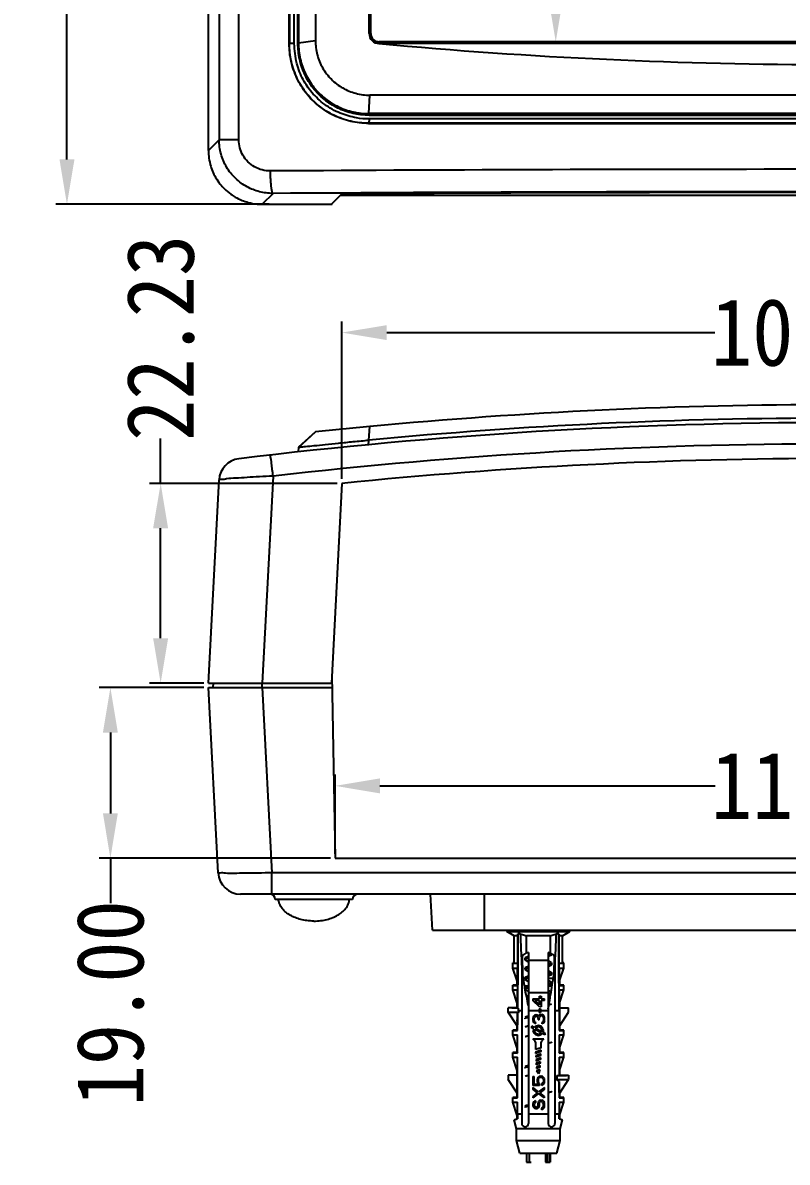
# Model space of a CAD drawing. Header units: inches. Extents: x 1964 to 3446, y -1690 to -1141.
# Drawn here: x 2443.7 to 2528.9, y -1503.9 to -1377.1 of the extents above; entities that cross this region are included whole.
import ezdxf

# ---------------------------------------------------------------- set-up
doc = ezdxf.new("R2010")
doc.units = ezdxf.units.IN
doc.header["$MEASUREMENT"] = 0
doc.layers.get('0').update_dxf_attribs({"linetype": 'CONTINUOUS'})
doc.layers.get('Defpoints').update_dxf_attribs({"linetype": 'CONTINUOUS'})
doc.styles.add('FFS', font='SIMFANG.TTF', dxfattribs={"width": 0.9})
doc.dimstyles.get("Standard").update_dxf_attribs({"dimtxt": 0.18, "dimasz": 0.18, "dimexe": 0.18, "dimexo": 0.0625, "dimgap": 0.09, "dimtad": 0, "dimzin": 0, "dimdsep": 46, "dimtxsty": 'Standard', "dimcen": 0, "dimadec": 0, "dimazin": 0, "dimtfac": 1, "dimtdec": 4, "dimtofl": 0, "dimtmove": 0, "dimatfit": 3, "dimfxl": 0, "dimtolj": 1, "dimtzin": 0, "dimarcsym": 0})

# ---------------------------------------------------------------- blocks, each defined once
blk = doc.blocks.new('*D2')
at = {"color": 6, "lineweight": -2}
for p, q in [((2499.28, -1263.37), (2504.34, -1263.37)), ((2503.09, -1268.37), (2503.09, -1307.94)), ((2503.09, -1374.19), (2503.09, -1334.62)), ((2497.15, -1379.19), (2504.34, -1379.19))]:
    blk.add_line(p, q, dxfattribs=at)
at = {"color": 6}
for points in [[(2502.25, -1268.37), (2503.92, -1268.37), (2503.09, -1263.37)], [(2502.25, -1374.19), (2503.92, -1374.19), (2503.09, -1379.19)]]:
    blk.add_solid(points, dxfattribs=at)
at = {"layer": 'Defpoints', "color": 0}
for p in [(2498.78, -1263.37), (2496.65, -1379.19), (2503.09, -1379.19)]:
    blk.add_point(p, dxfattribs=at)
at = {"color": 4, "insert": (2503.09, -1321.28), "char_height": 7.5, "attachment_point": 5, "rotation": 90, "style": 'FFS'}
blk.add_mtext('\\A1;115.82', dxfattribs=at)
blk = doc.blocks.new('*D22')
at = {"color": 6, "lineweight": -2}
for p, q in [((2470.37, -1187.28), (2447.39, -1187.28)), ((2448.64, -1192.28), (2448.64, -1278.68)), ((2448.64, -1392.28), (2448.64, -1305.88)), ((2471.15, -1397.28), (2447.39, -1397.28))]:
    blk.add_line(p, q, dxfattribs=at)
at = {"color": 6}
for points in [[(2447.81, -1192.28), (2449.48, -1192.28), (2448.64, -1187.28)], [(2447.81, -1392.28), (2449.48, -1392.28), (2448.64, -1397.28)]]:
    blk.add_solid(points, dxfattribs=at)
at = {"layer": 'Defpoints', "color": 0}
for p in [(2470.87, -1187.28), (2448.64, -1397.28), (2471.65, -1397.28)]:
    blk.add_point(p, dxfattribs=at)
at = {"color": 4, "insert": (2448.64, -1292.28), "char_height": 7.5, "attachment_point": 5, "rotation": 90, "style": 'FFS'}
blk.add_mtext('\\A1;210.00', dxfattribs=at)
blk = doc.blocks.new('*D24')
at = {"color": 6, "lineweight": -2}
for p, q in [((2463.9, -1451.1), (2452.23, -1451.1)), ((2453.48, -1456.1), (2453.48, -1465.1)), ((2478.01, -1470.1), (2452.23, -1470.1)), ((2453.48, -1470.1), (2453.48, -1475.1))]:
    blk.add_line(p, q, dxfattribs=at)
at = {"color": 6}
for points in [[(2452.65, -1456.1), (2454.31, -1456.1), (2453.48, -1451.1)], [(2452.65, -1465.1), (2454.31, -1465.1), (2453.48, -1470.1)]]:
    blk.add_solid(points, dxfattribs=at)
at = {"layer": 'Defpoints', "color": 0}
for p in [(2464.4, -1451.1), (2453.48, -1470.1), (2478.51, -1470.1)]:
    blk.add_point(p, dxfattribs=at)
at = {"color": 4, "insert": (2453.48, -1486.25), "char_height": 7.5, "attachment_point": 5, "rotation": 90, "style": 'FFS'}
blk.add_mtext('\\A1;19.00', dxfattribs=at)
blk = doc.blocks.new('*D25')
at = {"color": 6, "lineweight": -2}
for p, q in [((2459.08, -1428.36), (2459.08, -1423.36)), ((2478.76, -1428.36), (2457.83, -1428.36)), ((2459.08, -1445.6), (2459.08, -1433.36)), ((2463.9, -1450.6), (2457.83, -1450.6))]:
    blk.add_line(p, q, dxfattribs=at)
at = {"color": 6}
for points in [[(2458.24, -1433.36), (2459.91, -1433.36), (2459.08, -1428.36)], [(2458.24, -1445.6), (2459.91, -1445.6), (2459.08, -1450.6)]]:
    blk.add_solid(points, dxfattribs=at)
at = {"layer": 'Defpoints', "color": 0}
for p in [(2459.08, -1428.36), (2479.26, -1428.36), (2464.4, -1450.6)]:
    blk.add_point(p, dxfattribs=at)
at = {"color": 4, "insert": (2459.08, -1412.15), "char_height": 7.5, "attachment_point": 5, "rotation": 90, "style": 'FFS'}
blk.add_mtext('\\A1;22.23', dxfattribs=at)
blk = doc.blocks.new('*D26')
at = {"color": 6, "lineweight": -2}
for p, q in [((2478.51, -1469.6), (2478.51, -1460.79)), ((2589.79, -1469.6), (2589.79, -1460.79)), ((2483.51, -1462.04), (2520.83, -1462.04)), ((2584.79, -1462.04), (2547.47, -1462.04))]:
    blk.add_line(p, q, dxfattribs=at)
at = {"color": 6}
for points in [[(2483.51, -1461.21), (2483.51, -1462.88), (2478.51, -1462.04)], [(2584.79, -1461.21), (2584.79, -1462.88), (2589.79, -1462.04)]]:
    blk.add_solid(points, dxfattribs=at)
at = {"layer": 'Defpoints', "color": 0}
for p in [(2589.79, -1462.04), (2478.51, -1470.1), (2589.79, -1470.1)]:
    blk.add_point(p, dxfattribs=at)
at = {"color": 4, "insert": (2534.15, -1462.04), "char_height": 7.5, "attachment_point": 5, "style": 'FFS'}
blk.add_mtext('\\A1;111.28', dxfattribs=at)
blk = doc.blocks.new('*D27')
at = {"color": 6, "lineweight": -2}
for p, q in [((2479.26, -1427.86), (2479.26, -1410.32)), ((2589.04, -1427.86), (2589.04, -1410.32)), ((2484.26, -1411.57), (2520.81, -1411.57)), ((2584.04, -1411.57), (2547.49, -1411.57))]:
    blk.add_line(p, q, dxfattribs=at)
at = {"color": 6}
for points in [[(2484.26, -1410.74), (2484.26, -1412.4), (2479.26, -1411.57)], [(2584.04, -1410.74), (2584.04, -1412.4), (2589.04, -1411.57)]]:
    blk.add_solid(points, dxfattribs=at)
at = {"layer": 'Defpoints', "color": 0}
for p in [(2589.04, -1411.57), (2479.26, -1428.36), (2589.04, -1428.36)]:
    blk.add_point(p, dxfattribs=at)
at = {"color": 4, "insert": (2534.15, -1411.57), "char_height": 7.5, "attachment_point": 5, "style": 'FFS'}
blk.add_mtext('\\A1;109.77', dxfattribs=at)

msp = doc.modelspace()

# ---------------------------------------------------------------- linework, layer by layer
at = {"color": 7, "linetype": 'Continuous'}
for p, q in [((2464.4, -1391.278), (2464.4, -1193.278)), ((2473.959, -1379.39), (2473.959, -1205.167)), ((2465.586, -1251.278), (2465.586, -1390.101)), ((2467.781, -1390.101), (2467.781, -1251.278)), ((2473.4, -1379.39), (2473.4, -1251.278)), ((2473.425, -1251.178), (2473.425, -1379.39)), ((2474.367, -1379.39), (2474.367, -1251.287)), ((2474.431, -1251.305), (2474.435, -1379.302)), ((2476.322, -1251.305), (2476.326, -1379.036)), ((2482.313, -1378.278), (2482.313, -1264.278)), ((2482.488, -1378.278), (2482.488, -1264.278)), ((2474.435, -1379.302), (2476.326, -1379.036)), ((2482.488, -1378.278), (2482.313, -1378.278)), ((2473.959, -1379.39), (2473.4, -1379.39)), ((2474.4, -1379.39), (2474.367, -1379.39)), ((2474.4, -1379.39), (2474.433, -1379.302)), ((2483.4, -1379.383), (2483.4, -1379.19)), ((2584.9, -1379.19), (2483.4, -1379.19)), ((2584.9, -1379.383), (2483.4, -1379.383)), ((2482.281, -1387.19), (2482.382, -1385.125)), ((2585.914, -1385.126), (2482.386, -1385.126)), ((2482.296, -1387.367), (2482.247, -1387.279)), ((2482.281, -1387.19), (2482.248, -1387.278)), ((2482.248, -1387.279), (2534.149, -1387.278)), ((2534.149, -1387.19), (2482.281, -1387.19)), ((2482.294, -1387.366), (2534.149, -1387.366)), ((2586.004, -1387.771), (2482.295, -1387.771)), ((2482.248, -1388.278), (2482.256, -1388.263)), ((2482.249, -1388.279), (2534.149, -1388.279)), ((2534.149, -1388.263), (2482.256, -1388.263)), ((2464.4, -1391.287), (2465.586, -1390.101)), ((2467.781, -1390.101), (2465.586, -1390.101)), ((2471.6, -1396.071), (2470.392, -1397.278)), ((2479.263, -1396.113), (2478.098, -1397.278)), ((2479.093, -1396.283), (2589.207, -1396.283)), ((2470.392, -1397.278), (2478.176, -1397.278)), ((2478.176, -1397.278), (2478.176, -1397.2)), ((2482.248, -1424.05), (2482.382, -1422.029)), ((2476.323, -1422.633), (2474.433, -1424.345)), ((2476.323, -1422.634), (2474.433, -1424.345)), ((2474.435, -1424.347), (2476.326, -1422.635)), ((2474.433, -1424.345), (2474.4, -1424.851)), ((2474.433, -1424.345), (2474.439, -1424.344)), ((2464.4, -1450.596), (2465.586, -1427.966)), ((2471.6, -1427.55), (2470.392, -1450.596)), ((2479.263, -1428.362), (2478.098, -1450.596)), ((2478.152, -1449.696), (2478.508, -1470.096)), ((2464.4, -1450.596), (2478.167, -1450.596)), ((2464.4, -1451.096), (2478.176, -1451.096)), ((2465.481, -1471.727), (2464.4, -1451.096)), ((2464.925, -1450.596), (2464.899, -1451.096)), ((2464.927, -1450.596), (2464.9, -1451.096)), ((2464.926, -1450.596), (2464.9, -1451.096)), ((2470.39, -1451.096), (2470.39, -1450.596)), ((2470.394, -1451.096), (2471.473, -1471.727)), ((2478.508, -1470.096), (2589.792, -1470.096)), ((2596.827, -1471.727), (2471.473, -1471.727)), ((2471.473, -1474.096), (2471.473, -1471.727)), ((2600.322, -1474.096), (2467.978, -1474.096)), ((2489.36, -1478.096), (2489.15, -1474.096)), ((2495.15, -1478.096), (2495.15, -1474.096)), ((2480.45, -1474.696), (2471.85, -1474.696)), ((2489.36, -1478.096), (2578.94, -1478.096)), ((2497.65, -1478.096), (2497.65, -1478.266)), ((2498.455, -1478.743), (2497.65, -1478.266)), ((2497.65, -1478.266), (2504.65, -1478.266)), ((2498.836, -1478.743), (2498.455, -1478.743)), ((2498.455, -1481.746), (2498.455, -1478.743)), ((2498.836, -1478.743), (2498.836, -1481.782)), ((2499.133, -1478.505), (2498.854, -1478.505)), ((2502.47, -1478.743), (2499.83, -1478.743)), ((2499.83, -1480.629), (2499.83, -1478.743)), ((2502.47, -1478.743), (2502.47, -1480.629)), ((2503.446, -1478.505), (2503.167, -1478.505)), ((2503.845, -1478.743), (2503.464, -1478.743)), ((2503.464, -1481.782), (2503.464, -1478.743)), ((2503.845, -1478.743), (2504.65, -1478.266)), ((2503.845, -1481.746), (2503.845, -1478.743)), ((2504.65, -1478.096), (2504.65, -1478.266)), ((2500.05, -1480.596), (2500.05, -1499.621)), ((2502.25, -1480.596), (2502.25, -1499.621)), ((2498.455, -1481.746), (2498.3, -1481.746)), ((2498.3, -1482.346), (2498.3, -1481.746)), ((2498.836, -1481.782), (2498.844, -1481.79)), ((2498.844, -1481.79), (2498.844, -1482.346)), ((2499.3, -1481.346), (2499.3, -1499.621)), ((2499.418, -1483.096), (2499.393, -1480.984)), ((2499.68, -1481.192), (2499.65, -1481.227)), ((2499.65, -1481.227), (2499.65, -1481.365)), ((2499.68, -1481.4), (2499.984, -1481.58)), ((2499.984, -1481.58), (2500.05, -1481.619)), ((2502.25, -1481.496), (2500.05, -1481.496)), ((2502.319, -1481.564), (2502.25, -1481.523)), ((2502.62, -1481.742), (2502.319, -1481.564)), ((2502.62, -1481.742), (2502.65, -1481.777)), ((2502.65, -1480.815), (2502.65, -1480.713)), ((2502.65, -1481.915), (2502.65, -1481.777)), ((2502.907, -1480.984), (2502.882, -1483.096)), ((2503, -1481.346), (2503, -1499.621)), ((2503.464, -1481.782), (2503.456, -1481.79)), ((2503.456, -1482.346), (2503.456, -1481.79)), ((2504, -1481.746), (2503.845, -1481.746)), ((2504, -1482.346), (2504, -1481.746)), ((2498.8, -1483.746), (2498.3, -1482.346)), ((2498.3, -1482.346), (2498.844, -1482.346)), ((2499.68, -1482.292), (2499.65, -1482.327)), ((2499.65, -1482.327), (2499.65, -1482.465)), ((2499.65, -1482.465), (2499.68, -1482.5)), ((2499.68, -1482.5), (2499.984, -1482.68)), ((2499.984, -1482.68), (2500.05, -1482.719)), ((2502.319, -1482.664), (2502.25, -1482.623)), ((2502.62, -1482.842), (2502.319, -1482.664)), ((2502.65, -1481.915), (2502.62, -1481.95)), ((2502.65, -1483.015), (2502.62, -1483.05)), ((2502.65, -1483.015), (2502.65, -1482.877)), ((2503.456, -1482.346), (2504, -1482.346)), ((2503.5, -1483.746), (2504, -1482.346)), ((2498.8, -1484.246), (2498.3, -1484.246)), ((2498.3, -1484.746), (2498.3, -1484.246)), ((2498.8, -1484.246), (2498.8, -1483.746)), ((2498.8, -1484.246), (2498.844, -1484.29)), ((2498.844, -1484.29), (2498.844, -1484.746)), ((2499.65, -1483.496), (2499.484, -1483.496)), ((2499.616, -1484.296), (2500.011, -1484.296)), ((2499.65, -1483.427), (2499.65, -1483.565)), ((2499.68, -1483.6), (2499.984, -1483.78)), ((2499.984, -1483.78), (2500.05, -1483.819)), ((2502.816, -1483.496), (2502.25, -1483.496)), ((2502.319, -1483.764), (2502.25, -1483.723)), ((2502.62, -1483.942), (2502.319, -1483.764)), ((2502.373, -1484.296), (2502.684, -1484.296)), ((2502.65, -1484.115), (2502.65, -1483.977)), ((2503.456, -1484.29), (2503.5, -1484.246)), ((2503.456, -1484.746), (2503.456, -1484.29)), ((2503.5, -1483.746), (2503.5, -1484.246)), ((2504, -1484.246), (2503.5, -1484.246)), ((2504, -1484.746), (2504, -1484.246)), ((2498.8, -1486.246), (2498.3, -1484.746)), ((2498.3, -1484.746), (2498.844, -1484.746)), ((2499.654, -1484.527), (2499.649, -1484.497)), ((2499.683, -1484.702), (2499.984, -1484.88)), ((2500.05, -1485.373), (2499.818, -1485.511)), ((2499.984, -1484.88), (2500.05, -1484.919)), ((2502.25, -1485.096), (2500.05, -1485.096)), ((2501.297, -1485.472), (2501.463, -1485.472)), ((2501.297, -1485.762), (2501.297, -1485.472)), ((2501.463, -1485.472), (2501.463, -1485.762)), ((2502.319, -1484.864), (2502.25, -1484.823)), ((2502.565, -1485.01), (2502.319, -1484.864)), ((2503.456, -1484.746), (2504, -1484.746)), ((2503.5, -1486.246), (2504, -1484.746)), ((2498.8, -1486.746), (2497.8, -1486.746)), ((2497.8, -1487.246), (2497.8, -1486.746)), ((2498.8, -1486.746), (2498.8, -1486.246)), ((2498.844, -1486.79), (2498.8, -1486.746)), ((2498.948, -1487.096), (2498.929, -1486.793)), ((2499.888, -1485.923), (2500.05, -1486.019)), ((2500.05, -1486.473), (2499.988, -1486.51)), ((2500.55, -1485.762), (2501.297, -1485.762)), ((2500.55, -1485.762), (2500.55, -1485.937)), ((2501.297, -1486.633), (2500.55, -1485.937)), ((2501.297, -1486.43), (2500.771, -1485.937)), ((2501.297, -1485.937), (2500.771, -1485.937)), ((2501.241, -1486.865), (2501.38, -1486.865)), ((2501.241, -1486.865), (2501.241, -1487.271)), ((2501.297, -1486.43), (2501.297, -1485.937)), ((2501.463, -1486.633), (2501.297, -1486.633)), ((2501.38, -1486.865), (2501.38, -1487.271)), ((2501.463, -1485.762), (2501.85, -1485.762)), ((2501.85, -1485.937), (2501.463, -1485.937)), ((2501.463, -1485.937), (2501.463, -1486.633)), ((2501.85, -1485.937), (2501.85, -1485.762)), ((2502.397, -1486.01), (2502.25, -1485.923)), ((2502.25, -1486.869), (2502.308, -1486.535)), ((2502.25, -1486.569), (2502.307, -1486.535)), ((2503.5, -1486.246), (2503.5, -1489.246)), ((2503.5, -1486.746), (2504.5, -1486.746)), ((2504.5, -1487.246), (2504.5, -1486.746)), ((2498.8, -1488.764), (2497.8, -1487.246)), ((2497.8, -1487.246), (2498.948, -1487.246)), ((2498.844, -1487.355), (2498.843, -1487.395)), ((2498.844, -1489.29), (2498.844, -1487.355)), ((2499.3, -1487.096), (2498.948, -1487.096)), ((2498.948, -1487.096), (2498.948, -1487.246)), ((2501.241, -1487.096), (2500.05, -1487.096)), ((2500.578, -1487.794), (2500.55, -1487.997)), ((2500.55, -1487.997), (2500.55, -1488.055)), ((2500.55, -1488.055), (2500.578, -1488.258)), ((2500.633, -1487.678), (2500.578, -1487.794)), ((2500.744, -1487.562), (2500.633, -1487.678)), ((2500.688, -1487.968), (2500.716, -1487.823)), ((2500.688, -1488.084), (2500.688, -1487.968)), ((2500.716, -1488.229), (2500.688, -1488.084)), ((2500.771, -1487.736), (2500.716, -1487.823)), ((2500.854, -1487.533), (2500.744, -1487.562)), ((2500.854, -1487.678), (2500.771, -1487.736)), ((2500.854, -1487.533), (2500.91, -1487.533)), ((2500.91, -1487.678), (2500.854, -1487.678)), ((2501.02, -1487.562), (2500.91, -1487.533)), ((2501.02, -1487.736), (2500.91, -1487.678)), ((2501.103, -1487.62), (2501.02, -1487.562)), ((2501.02, -1487.736), (2501.075, -1487.794)), ((2501.075, -1487.794), (2501.131, -1487.968)), ((2501.186, -1487.736), (2501.103, -1487.62)), ((2501.131, -1487.968), (2501.131, -1488.084)), ((2501.241, -1488.084), (2501.131, -1488.084)), ((2501.241, -1487.591), (2501.186, -1487.736)), ((2501.38, -1487.271), (2501.241, -1487.271)), ((2501.324, -1487.533), (2501.241, -1487.591)), ((2501.241, -1487.968), (2501.269, -1487.794)), ((2501.241, -1488.084), (2501.241, -1487.968)), ((2501.269, -1487.794), (2501.324, -1487.707)), ((2501.435, -1487.504), (2501.324, -1487.533)), ((2501.435, -1487.649), (2501.324, -1487.707)), ((2502.25, -1487.096), (2501.38, -1487.096)), ((2501.435, -1487.504), (2501.546, -1487.504)), ((2501.546, -1487.649), (2501.435, -1487.649)), ((2501.629, -1487.533), (2501.546, -1487.504)), ((2501.601, -1487.678), (2501.546, -1487.649)), ((2501.656, -1487.736), (2501.601, -1487.678)), ((2501.712, -1487.591), (2501.629, -1487.533)), ((2501.656, -1487.736), (2501.684, -1487.794)), ((2501.684, -1487.794), (2501.712, -1487.939)), ((2501.712, -1488.113), (2501.684, -1488.258)), ((2501.767, -1487.678), (2501.712, -1487.591)), ((2501.712, -1487.939), (2501.712, -1488.113)), ((2501.822, -1487.794), (2501.767, -1487.678)), ((2501.85, -1487.91), (2501.822, -1487.794)), ((2501.822, -1488.258), (2501.85, -1488.142)), ((2501.85, -1488.142), (2501.85, -1487.91)), ((2503.456, -1487.096), (2503, -1487.096)), ((2503.456, -1487.096), (2503.456, -1489.29)), ((2503.5, -1488.783), (2504.5, -1487.246)), ((2498.8, -1489.246), (2498.3, -1489.246)), ((2498.3, -1489.746), (2498.3, -1489.246)), ((2498.8, -1489.246), (2498.8, -1488.764)), ((2498.8, -1489.246), (2498.844, -1489.29)), ((2500.436, -1488.814), (2500.364, -1488.945)), ((2500.637, -1489.097), (2500.364, -1488.945)), ((2500.708, -1488.965), (2500.436, -1488.814)), ((2500.637, -1489.097), (2500.571, -1489.296)), ((2500.668, -1489.587), (2500.571, -1489.296)), ((2500.633, -1488.374), (2500.578, -1488.258)), ((2500.744, -1488.49), (2500.633, -1488.374)), ((2500.859, -1488.814), (2500.708, -1488.965)), ((2500.771, -1488.316), (2500.716, -1488.229)), ((2500.771, -1489.171), (2500.729, -1489.296)), ((2500.799, -1489.506), (2500.729, -1489.296)), ((2500.854, -1488.519), (2500.744, -1488.49)), ((2500.854, -1488.374), (2500.771, -1488.316)), ((2501.455, -1489.551), (2500.771, -1489.171)), ((2500.94, -1488.945), (2500.845, -1489.041)), ((2501.529, -1489.421), (2500.845, -1489.041)), ((2500.854, -1488.519), (2500.854, -1488.374)), ((2501.15, -1488.717), (2500.859, -1488.814)), ((2501.15, -1488.875), (2500.94, -1488.945)), ((2501.44, -1488.814), (2501.15, -1488.717)), ((2501.359, -1488.945), (2501.15, -1488.875)), ((2501.501, -1489.087), (2501.359, -1488.945)), ((2501.632, -1489.006), (2501.44, -1488.814)), ((2501.571, -1489.296), (2501.501, -1489.087)), ((2501.571, -1489.296), (2501.529, -1489.421)), ((2501.601, -1488.374), (2501.546, -1488.403)), ((2501.546, -1488.403), (2501.546, -1488.548)), ((2501.629, -1488.519), (2501.546, -1488.548)), ((2501.656, -1488.316), (2501.601, -1488.374)), ((2501.712, -1488.461), (2501.629, -1488.519)), ((2501.729, -1489.296), (2501.632, -1489.006)), ((2501.684, -1488.258), (2501.656, -1488.316)), ((2501.729, -1489.296), (2501.663, -1489.495)), ((2501.767, -1488.374), (2501.712, -1488.461)), ((2501.822, -1488.258), (2501.767, -1488.374)), ((2503.456, -1489.29), (2503.5, -1489.246)), ((2504, -1489.246), (2503.5, -1489.246)), ((2504, -1489.746), (2504, -1489.246)), ((2498.8, -1491.246), (2498.3, -1489.746)), ((2498.3, -1489.746), (2498.844, -1489.746)), ((2498.844, -1491.79), (2498.844, -1489.746)), ((2500.55, -1490.196), (2501.75, -1490.196)), ((2500.859, -1489.778), (2500.668, -1489.587)), ((2500.94, -1489.647), (2500.799, -1489.506)), ((2500.85, -1490.596), (2500.85, -1491.414)), ((2501.15, -1489.875), (2500.859, -1489.778)), ((2501.15, -1489.717), (2500.94, -1489.647)), ((2501.359, -1489.647), (2501.15, -1489.717)), ((2501.44, -1489.778), (2501.15, -1489.875)), ((2501.455, -1489.551), (2501.359, -1489.647)), ((2501.592, -1489.627), (2501.44, -1489.778)), ((2501.45, -1491.196), (2501.45, -1490.596)), ((2501.864, -1489.778), (2501.592, -1489.627)), ((2501.936, -1489.647), (2501.663, -1489.495)), ((2501.936, -1489.647), (2501.864, -1489.778)), ((2503.456, -1489.746), (2504, -1489.746)), ((2503.456, -1489.746), (2503.456, -1491.79)), ((2503.5, -1491.246), (2504, -1489.746)), ((2498.8, -1491.746), (2498.3, -1491.746)), ((2498.3, -1492.246), (2498.3, -1491.746)), ((2498.8, -1491.746), (2498.8, -1491.246)), ((2498.8, -1491.746), (2498.844, -1491.79)), ((2501.45, -1491.196), (2500.85, -1491.414)), ((2501.45, -1491.462), (2500.85, -1491.68)), ((2501.45, -1491.622), (2500.85, -1491.84)), ((2500.85, -1491.68), (2500.85, -1491.84)), ((2501.43, -1491.895), (2500.87, -1492.099)), ((2501.43, -1492.055), (2501.43, -1491.895)), ((2501.45, -1491.622), (2501.45, -1491.462)), ((2503.456, -1491.79), (2503.5, -1491.746)), ((2503.5, -1491.246), (2503.5, -1491.746)), ((2504, -1491.746), (2503.5, -1491.746)), ((2504, -1492.246), (2504, -1491.746)), ((2498.8, -1493.746), (2498.3, -1492.246)), ((2498.3, -1492.246), (2498.844, -1492.246)), ((2498.844, -1496.79), (2498.844, -1492.246)), ((2501.43, -1492.055), (2500.87, -1492.258)), ((2500.87, -1492.099), (2500.87, -1492.258)), ((2501.41, -1492.328), (2500.89, -1492.517)), ((2501.41, -1492.488), (2500.89, -1492.677)), ((2500.89, -1492.517), (2500.89, -1492.677)), ((2501.39, -1492.761), (2500.91, -1492.936)), ((2501.39, -1492.921), (2500.91, -1493.095)), ((2500.91, -1492.936), (2500.91, -1493.095)), ((2501.37, -1493.194), (2500.93, -1493.354)), ((2501.37, -1493.354), (2501.37, -1493.194)), ((2501.39, -1492.921), (2501.39, -1492.761)), ((2501.41, -1492.488), (2501.41, -1492.328)), ((2503.456, -1492.246), (2504, -1492.246)), ((2503.456, -1492.246), (2503.456, -1494.29)), ((2503.5, -1493.746), (2504, -1492.246)), ((2498.8, -1494.246), (2497.8, -1494.246)), ((2497.8, -1494.246), (2497.8, -1494.746)), ((2498.8, -1496.746), (2498.8, -1493.746)), ((2500.55, -1494.41), (2500.688, -1494.41)), ((2500.55, -1494.41), (2500.55, -1495.397)), ((2500.688, -1495.252), (2500.688, -1494.41)), ((2501.37, -1493.354), (2500.93, -1493.514)), ((2500.93, -1493.354), (2500.93, -1493.514)), ((2501.316, -1493.639), (2500.961, -1493.768)), ((2501.15, -1494.096), (2500.961, -1493.768)), ((2501.131, -1494.498), (2501.048, -1494.643)), ((2501.241, -1494.41), (2501.131, -1494.498)), ((2501.316, -1493.639), (2501.15, -1494.096)), ((2501.38, -1494.352), (2501.241, -1494.41)), ((2501.324, -1494.527), (2501.241, -1494.585)), ((2501.407, -1494.498), (2501.324, -1494.527)), ((2501.38, -1494.352), (2501.49, -1494.352)), ((2501.463, -1494.498), (2501.407, -1494.498)), ((2501.546, -1494.527), (2501.463, -1494.498)), ((2501.629, -1494.41), (2501.49, -1494.352)), ((2501.629, -1494.585), (2501.546, -1494.527)), ((2501.739, -1494.498), (2501.629, -1494.41)), ((2501.822, -1494.643), (2501.739, -1494.498)), ((2503.198, -1494.298), (2503.198, -1494.746)), ((2503.456, -1494.29), (2503.5, -1494.246)), ((2503.5, -1493.746), (2503.5, -1494.246)), ((2503.5, -1494.246), (2504.5, -1494.246)), ((2504.5, -1494.246), (2504.5, -1494.746)), ((2498.8, -1496.264), (2497.8, -1494.746)), ((2501.269, -1495.397), (2500.55, -1495.397)), ((2501.186, -1496.123), (2500.55, -1495.629)), ((2500.55, -1495.629), (2500.55, -1495.803)), ((2501.075, -1496.21), (2500.55, -1495.803)), ((2500.688, -1495.252), (2501.131, -1495.252)), ((2501.048, -1494.643), (2501.02, -1494.788)), ((2501.02, -1494.788), (2501.02, -1494.962)), ((2501.02, -1494.962), (2501.048, -1495.107)), ((2501.048, -1495.107), (2501.131, -1495.252)), ((2501.158, -1494.788), (2501.186, -1494.672)), ((2501.158, -1494.962), (2501.158, -1494.788)), ((2501.186, -1495.078), (2501.158, -1494.962)), ((2501.186, -1494.672), (2501.241, -1494.585)), ((2501.269, -1495.194), (2501.186, -1495.078)), ((2501.85, -1495.629), (2501.186, -1496.123)), ((2501.269, -1495.397), (2501.269, -1495.194)), ((2501.85, -1495.803), (2501.324, -1496.21)), ((2501.629, -1495.165), (2501.518, -1495.223)), ((2501.518, -1495.223), (2501.518, -1495.397)), ((2501.629, -1495.339), (2501.518, -1495.397)), ((2501.684, -1494.672), (2501.629, -1494.585)), ((2501.684, -1495.078), (2501.629, -1495.165)), ((2501.739, -1495.252), (2501.629, -1495.339)), ((2501.684, -1494.672), (2501.712, -1494.788)), ((2501.712, -1494.962), (2501.684, -1495.078)), ((2501.712, -1494.788), (2501.712, -1494.962)), ((2501.822, -1495.107), (2501.739, -1495.252)), ((2501.85, -1494.788), (2501.822, -1494.643)), ((2501.822, -1495.107), (2501.85, -1494.962)), ((2501.85, -1494.962), (2501.85, -1494.788)), ((2501.85, -1495.803), (2501.85, -1495.629)), ((2503.198, -1494.746), (2504.5, -1494.746)), ((2503.456, -1494.972), (2503.456, -1496.79)), ((2503.5, -1496.283), (2504.5, -1494.746)), ((2498.8, -1496.746), (2498.3, -1496.746)), ((2498.3, -1497.246), (2498.3, -1496.746)), ((2498.8, -1496.746), (2498.844, -1496.79)), ((2501.075, -1496.21), (2500.55, -1496.616)), ((2501.186, -1496.297), (2500.55, -1496.79)), ((2500.55, -1496.616), (2500.55, -1496.79)), ((2501.85, -1496.79), (2501.186, -1496.297)), ((2501.297, -1497.08), (2501.186, -1497.196)), ((2501.407, -1497.022), (2501.297, -1497.08)), ((2501.85, -1496.616), (2501.324, -1496.21)), ((2501.407, -1497.022), (2501.546, -1497.022)), ((2501.656, -1497.08), (2501.546, -1497.022)), ((2501.767, -1497.196), (2501.656, -1497.08)), ((2501.85, -1496.79), (2501.85, -1496.616)), ((2503.5, -1496.746), (2503.456, -1496.79)), ((2503.5, -1496.283), (2503.5, -1496.746)), ((2504, -1496.746), (2503.5, -1496.746)), ((2504, -1497.246), (2504, -1496.746)), ((2498.8, -1498.746), (2498.3, -1497.246)), ((2498.3, -1497.246), (2498.844, -1497.246)), ((2498.844, -1498.546), (2498.844, -1497.246)), ((2500.578, -1497.342), (2500.55, -1497.487)), ((2500.55, -1497.487), (2500.55, -1497.632)), ((2500.55, -1497.632), (2500.578, -1497.748)), ((2500.661, -1497.225), (2500.578, -1497.342)), ((2500.633, -1497.864), (2500.578, -1497.748)), ((2500.744, -1497.98), (2500.633, -1497.864)), ((2500.771, -1497.138), (2500.661, -1497.225)), ((2500.716, -1497.458), (2500.744, -1497.371)), ((2500.716, -1497.632), (2500.716, -1497.458)), ((2500.744, -1497.719), (2500.716, -1497.632)), ((2500.799, -1497.312), (2500.744, -1497.371)), ((2500.799, -1497.806), (2500.744, -1497.719)), ((2500.854, -1498.009), (2500.744, -1497.98)), ((2500.854, -1497.109), (2500.771, -1497.138)), ((2500.854, -1497.283), (2500.799, -1497.312)), ((2500.882, -1497.835), (2500.799, -1497.806)), ((2500.854, -1497.283), (2500.854, -1497.109)), ((2500.965, -1498.009), (2500.854, -1498.009)), ((2500.882, -1497.835), (2500.937, -1497.835)), ((2501.02, -1497.806), (2500.937, -1497.835)), ((2501.075, -1497.98), (2500.965, -1498.009)), ((2501.075, -1497.719), (2501.02, -1497.806)), ((2501.103, -1497.632), (2501.075, -1497.719)), ((2501.075, -1497.98), (2501.186, -1497.864)), ((2501.131, -1497.312), (2501.103, -1497.458)), ((2501.103, -1497.458), (2501.103, -1497.632)), ((2501.186, -1497.196), (2501.131, -1497.312)), ((2501.186, -1497.864), (2501.241, -1497.748)), ((2501.241, -1497.748), (2501.269, -1497.632)), ((2501.269, -1497.458), (2501.297, -1497.342)), ((2501.269, -1497.632), (2501.269, -1497.458)), ((2501.297, -1497.342), (2501.352, -1497.254)), ((2501.435, -1497.196), (2501.352, -1497.254)), ((2501.518, -1497.196), (2501.435, -1497.196)), ((2501.573, -1497.893), (2501.49, -1497.922)), ((2501.49, -1497.922), (2501.49, -1498.096)), ((2501.601, -1498.067), (2501.49, -1498.096)), ((2501.601, -1497.254), (2501.518, -1497.196)), ((2501.656, -1497.806), (2501.573, -1497.893)), ((2501.656, -1497.342), (2501.601, -1497.254)), ((2501.739, -1497.98), (2501.601, -1498.067)), ((2501.656, -1497.342), (2501.684, -1497.458)), ((2501.684, -1497.69), (2501.656, -1497.806)), ((2501.684, -1497.458), (2501.684, -1497.69)), ((2501.822, -1497.835), (2501.739, -1497.98)), ((2501.822, -1497.312), (2501.767, -1497.196)), ((2501.85, -1497.458), (2501.822, -1497.312)), ((2501.822, -1497.835), (2501.85, -1497.69)), ((2501.85, -1497.69), (2501.85, -1497.458)), ((2503.456, -1497.246), (2504, -1497.246)), ((2503.456, -1497.246), (2503.456, -1498.546)), ((2503.5, -1498.746), (2504, -1497.246)), ((2498.459, -1499.22), (2498.8, -1499.096)), ((2498.7, -1500.246), (2498.459, -1499.22)), ((2498.8, -1499.096), (2498.8, -1498.746)), ((2498.8, -1499.096), (2498.837, -1499.122)), ((2498.844, -1498.546), (2499.3, -1498.546)), ((2500.05, -1498.546), (2502.25, -1498.546)), ((2503, -1498.546), (2503.456, -1498.546)), ((2503.5, -1499.096), (2503.463, -1499.122)), ((2503.5, -1498.746), (2503.5, -1499.096)), ((2503.5, -1499.096), (2503.841, -1499.22)), ((2503.6, -1500.246), (2503.841, -1499.22)), ((2503.6, -1500.246), (2498.7, -1500.246)), ((2498.7, -1501.546), (2498.7, -1500.246)), ((2503.6, -1501.546), (2503.6, -1500.246)), ((2499.1, -1502.946), (2498.7, -1501.546)), ((2498.7, -1501.546), (2503.6, -1501.546)), ((2503.2, -1502.946), (2503.6, -1501.546)), ((2499.1, -1502.946), (2503.2, -1502.946)), ((2499.85, -1502.946), (2499.85, -1503.946)), ((2499.886, -1503.946), (2499.886, -1502.946)), ((2500.138, -1502.946), (2500.138, -1503.946)), ((2501.936, -1502.946), (2501.936, -1503.946)), ((2502.162, -1503.946), (2502.162, -1502.946)), ((2502.414, -1503.946), (2502.414, -1502.946)), ((2502.45, -1502.946), (2502.45, -1503.946)), ((2499.85, -1503.946), (2500.364, -1503.946)), ((2501.936, -1503.946), (2502.45, -1503.946))]:
    msp.add_line(p, q, dxfattribs=at)
for points in [[(2500.05, -1480.973), (2499.817, -1481.111), (2499.68, -1481.192)], [(2502.25, -1481.069), (2502.48, -1480.933), (2502.62, -1480.85)], [(2500.05, -1482.073), (2499.817, -1482.211), (2499.68, -1482.292)], [(2502.25, -1482.169), (2502.48, -1482.033), (2502.62, -1481.95)], [(2502.25, -1483.269), (2502.48, -1483.133), (2502.62, -1483.05)], [(2500.05, -1483.173), (2499.817, -1483.311), (2499.68, -1483.392)], [(2500.05, -1484.273), (2499.817, -1484.411), (2499.68, -1484.492)], [(2502.25, -1484.369), (2502.48, -1484.233), (2502.62, -1484.15)], [(2502.25, -1485.469), (2502.48, -1485.333), (2502.515, -1485.312)]]:
    msp.add_lwpolyline(points, dxfattribs=at)
for centre, radius, start, end in [((2483.418, -1378.278), 1.105, 179.99888, 269.06598), ((2483.4, -1378.278), 0.912, 180, 270), ((2470.48, -1391.278), 6.08, 180.00412, 185.85703), ((2470.431, -1391.285), 6.03, 185.8387, 194.93427), ((2470.369, -1391.298), 5.967, 194.96696, 202.68642), ((2470.387, -1391.291), 5.987, 202.67928, 210.00442), ((2470.398, -1391.283), 6, 210.01472, 218.73932), ((2534.1, -11886.192), 10492.806, 89.9997248, 90.342842), ((2470.383, -1391.297), 5.979, 218.7324, 224.99932), ((2470.389, -1391.288), 5.99, 225.01644, 234.47806), ((2470.388, -1391.291), 5.987, 234.46997, 240.00443), ((2470.388, -1391.289), 5.989, 240.01416, 248.01891), ((2470.386, -1391.294), 5.984, 248.01235, 255.02313), ((2534.032, -11770.81), 10374.928, 89.9993462, 90.3447845), ((2470.389, -1391.282), 5.996, 255.03335, 259.58564), ((2470.394, -1391.26), 6.018, 259.57564, 269.98131), ((2534.15, -1971.597), 552.001, 84.61922, 95.38077), ((2534.15, -1971.596), 550, 83.06916, 96.93084), ((2534.15, -1971.596), 552, 95.38079, 96.01335), ((2534.15, -1971.598), 550.502, 84.59353, 95.40647), ((2534.15, -1971.461), 547.496, 89.99997, 96.56024), ((2468.083, -1428.097), 2.5, 96.93084, 177), ((2534.15, -1971.596), 546, 84.23054, 95.76946), ((2467.978, -1471.596), 2.5, 182.99984, 270.0015), ((2471.25, -1474.696), 0.6, 0, 90), ((2481.05, -1474.696), 0.6, 90, 180), ((2500.05, -1481.346), 0.75, 90, 180), ((2502.25, -1481.346), 0.75, 0, 90), ((1779.12, -1364.27), 733.452, 350.501001, 350.676461), ((2837.134, -1428.815), 342.048, 189.54099, 189.71076), ((2183.084, -1431.847), 323.875, 350.27864, 350.49809), ((2499.724, -1462.102), 24.704, 267.95879, 268.15665), ((2500.568, -1489.6), 3.048, 99.78274, 100.64971), ((2500.598, -1489.908), 3.221, 99.79435, 100.2039), ((2501.529, -1482.152), 4.218, 279.84302, 281.22226), ((2501.523, -1482.254), 4.254, 279.84581, 280.87575), ((2504.83, -1492.984), 8.217, 135.70887, 136.75766), ((2499.925, -1490.977), 1, 22.39239, 51.34741), ((2502.375, -1490.977), 1, 128.65259, 157.60761), ((2502.402, -1464.598), 29.71, 271.53633, 272.03407), ((2496.825, -1502.272), 9.862, 47.74593, 49.73955), ((2499.675, -1499.621), 0.375, 180, 360), ((2501.925, -1498.352), 1.3, 284.38073, 284.4996), ((2501.963, -1498.497), 1.149, 284.47348, 285.92987), ((2502.625, -1499.621), 0.375, 180, 0)]:
    msp.add_arc(centre, radius, start, end, dxfattribs=at)
for centre, major_axis, ratio, start_param, end_param in [((2534.15, -829.721), (211.241, 509.982), 1, -2.840962, -2.6568252), ((2534.15, -1424.583), (546, 0), 0.0524078, 1.4701003, 1.6714924), ((2501.15, -1481.746), (2.85, 0), 0.0261859, -3.1415927, -2.5135437), ((2501.15, -1481.746), (2.695, 0), 0.0261859, -3.1415927, -2.6031054), ((2501.15, -1481.746), (2.85, 0), 0.0261859, -0.628049, 0), ((2501.15, -1481.746), (2.695, 0), 0.0261859, -0.5384872, 0), ((2501.15, -1484.246), (2.85, 0), 0.0261859, -3.1415927, -2.5135437), ((2501.15, -1484.246), (2.85, 0), 0.0261859, -0.628049, 0), ((2501.15, -1489.246), (2.85, 0), 0.0261859, -3.1415927, -2.5135437), ((2501.15, -1489.246), (2.85, 0), 0.0261859, -0.628049, 0), ((2501.15, -1491.746), (2.85, 0), 0.0261859, -3.1415927, -2.5135437), ((2501.15, -1491.746), (2.85, 0), 0.0261859, -0.628049, 0), ((2501.15, -1496.746), (2.85, 0), 0.0261859, -3.1415927, -2.5135437), ((2501.15, -1496.746), (2.85, 0), 0.0261859, -0.628049, 0), ((2501.402, -1498.148), (2.943, 1.072), 0.0245146, -3.144504, -2.6377151), ((2500.898, -1498.148), (2.943, -1.072), 0.0245146, -0.5038775, 0.0029114)]:
    msp.add_ellipse(centre, major_axis=major_axis, ratio=ratio, start_param=start_param, end_param=end_param, dxfattribs=at)
for points, start_tangent, end_tangent in [([(2476.323, -1379.036), (2476.524, -1380.619), (2477.126, -1382.095), (2478.093, -1383.367), (2479.362, -1384.331), (2480.824, -1384.927), (2482.386, -1385.126)], (-0.0077414, -0.99997), (0.9999766, 0.0068443)), ([(2482.249, -1388.279), (2480.255, -1388.05), (2478.378, -1387.389), (2476.694, -1386.331), (2475.3, -1384.92), (2474.263, -1383.232), (2473.621, -1381.362), (2473.4, -1379.39)], (-1, -0.0000004), (0, 1)), ([(2482.256, -1388.263), (2480.254, -1388.036), (2478.381, -1387.377), (2476.721, -1386.327), (2475.343, -1384.941), (2474.302, -1383.274), (2473.649, -1381.396), (2473.425, -1379.39)], (-1, 0.0001879), (-0.0001715, 1)), ([(2482.295, -1387.771), (2480.888, -1387.653), (2479.088, -1387.136), (2477.354, -1386.16), (2475.922, -1384.822), (2474.962, -1383.406), (2474.252, -1381.598), (2473.959, -1379.39)], (-0.997764, -0.0668352), (-0.0343783, 0.9994089)), ([(2482.294, -1387.366), (2480.509, -1387.161), (2478.825, -1386.568), (2477.316, -1385.619), (2476.066, -1384.351), (2475.139, -1382.832), (2474.565, -1381.155), (2474.367, -1379.39)], (-1, -0.0000004), (0, 1)), ([(2474.4, -1379.39), (2474.587, -1381.122), (2475.157, -1382.8), (2476.097, -1384.319), (2477.355, -1385.581), (2478.866, -1386.522), (2480.536, -1387.092), (2482.248, -1387.278)], (0.0002738, -1), (0.9999998, -0.0006311)), ([(2474.433, -1379.302), (2474.634, -1381.093), (2475.22, -1382.772), (2476.159, -1384.267), (2477.402, -1385.504), (2478.885, -1386.426), (2480.535, -1386.996), (2482.281, -1387.19)], (-0.0000055, -1), (1, -0.0000137)), ([(2482.295, -1387.771), (2482.29, -1387.992), (2482.276, -1388.169), (2482.256, -1388.263)], (0, -1), (-0.471914, -0.8816446)), ([(2471.6, -1396.071), (2470.08, -1395.88), (2468.709, -1395.341), (2467.44, -1394.418), (2466.428, -1393.151), (2465.803, -1391.689), (2465.586, -1390.101)], (-0.9999974, -0.0022937), (-0.0012213, 0.9999993)), ([(2471.314, -1393.574), (2470.397, -1393.457), (2469.544, -1393.112), (2468.802, -1392.553), (2468.244, -1391.824), (2467.898, -1390.985), (2467.781, -1390.101)], (-0.9999834, -0.0057698), (-0.0001584, 1)), ([(2471.6, -1396.071), (2471.514, -1395.918), (2471.439, -1395.566), (2471.376, -1395.03), (2471.332, -1394.346), (2471.314, -1393.574)], (-0.9103983, 0.413733), (-0.0059482, 0.9999823)), ([(2474.439, -1424.344), (2474.634, -1424.319), (2475.22, -1424.254), (2476.159, -1424.158), (2477.402, -1424.028), (2478.885, -1423.873), (2480.535, -1423.71), (2482.281, -1423.545)], (0.9911989, 0.1323809), (0.9955523, 0.0942106)), ([(2471.6, -1427.55), (2471.514, -1426.816), (2471.439, -1426.179), (2471.376, -1425.661), (2471.332, -1425.318), (2471.314, -1425.197)], (-0.1145564, 0.9934167), (-0.9934546, -0.1142276)), ([(2471.6, -1427.55), (2470.08, -1427.624), (2468.709, -1427.701), (2467.44, -1427.782), (2466.428, -1427.858), (2465.803, -1427.921), (2465.586, -1427.966)], (-0.9989574, -0.0456521), (-0.056092, -0.9984256)), ([(2467.238, -1471.781), (2466.287, -1471.775), (2465.687, -1471.756), (2465.481, -1471.727)], (-1, -0.0000002), (-0.0460125, 0.9989409)), ([(2471.474, -1471.727), (2469.938, -1471.756), (2468.493, -1471.775), (2467.238, -1471.781)], (-0.9997633, -0.0217575), (-1, -0.0000002)), ([(2476.15, -1477.096), (2475.371, -1477.047), (2474.678, -1476.915), (2474.057, -1476.715), (2473.505, -1476.449), (2473.023, -1476.118), (2472.811, -1475.924), (2472.621, -1475.709), (2472.457, -1475.469), (2472.325, -1475.199), (2472.236, -1474.889), (2472.213, -1474.713), (2472.212, -1474.696)], (-1, 0), (-0.0634782, 0.9979832)), ([(2476.15, -1477.096), (2476.929, -1477.047), (2477.622, -1476.915), (2478.242, -1476.715), (2478.795, -1476.449), (2479.277, -1476.118), (2479.489, -1475.924), (2479.679, -1475.709), (2479.843, -1475.469), (2479.975, -1475.199), (2480.064, -1474.889), (2480.087, -1474.713), (2480.088, -1474.696)], (1, 0), (0.0634782, 0.9979832)), ([(2498.836, -1478.743), (2498.842, -1478.673), (2498.848, -1478.594), (2498.854, -1478.505)], (0.0897427, 0.995965), (0.0676314, 0.9977104)), ([(2498.854, -1478.505), (2498.851, -1481.267), (2498.848, -1484.029), (2498.844, -1486.79)], (-0.0011544, -0.9999993), (-0.0013199, -0.9999991)), ([(2499.133, -1478.505), (2499.188, -1479.732), (2499.244, -1480.962), (2499.3, -1482.196)], (0.0440784, -0.9990281), (0.0464057, -0.9989227)), ([(2499.133, -1478.505), (2499.372, -1478.594), (2499.605, -1478.673), (2499.83, -1478.743)], (0.9329161, -0.3600938), (0.9603785, -0.2786989)), ([(2502.47, -1478.743), (2502.696, -1478.673), (2502.928, -1478.594), (2503.167, -1478.505)], (0.9603785, 0.2786989), (0.9329161, 0.3600938)), ([(2503, -1482.196), (2503.056, -1480.962), (2503.112, -1479.732), (2503.167, -1478.505)], (0.0464057, 0.9989227), (0.0440784, 0.9990281)), ([(2503.446, -1478.505), (2503.452, -1478.594), (2503.458, -1478.673), (2503.464, -1478.743)], (0.0676314, -0.9977104), (0.0897427, -0.995965)), ([(2503.456, -1487.096), (2503.452, -1484.233), (2503.449, -1481.369), (2503.446, -1478.505)], (-0.0013286, 0.9999991), (-0.0011545, 0.9999993)), ([(2499.651, -1481.365), (2499.651, -1481.37), (2499.68, -1481.4)], (-0.2031332, -0.9791511), (0.8772255, -0.4800785)), ([(2500.05, -1481.233), (2499.947, -1481.253), (2499.779, -1481.292), (2499.678, -1481.331), (2499.651, -1481.365)], (-0.9859268, -0.1671777), (-0.2031332, -0.9791511)), ([(2500.05, -1481.096), (2499.947, -1481.115), (2499.779, -1481.154), (2499.68, -1481.192)], (-0.9859268, -0.1671777), (-0.7931137, -0.6090737)), ([(2502.634, -1480.708), (2502.587, -1480.728), (2502.458, -1480.767), (2502.266, -1480.805), (2502.25, -1480.808)], (-0.7942902, -0.6075385), (-0.986061, -0.166384)), ([(2502.621, -1480.852), (2502.591, -1480.864), (2502.464, -1480.903), (2502.273, -1480.942), (2502.25, -1480.946)], (-0.8964979, -0.4430481), (-0.9857681, -0.168111)), ([(2502.65, -1481.777), (2502.65, -1481.778), (2502.612, -1481.817), (2502.501, -1481.856), (2502.324, -1481.895), (2502.25, -1481.909)], (0.0359783, -0.9993526), (-0.9852436, -0.1711578)), ([(2502.647, -1480.816), (2502.647, -1480.825), (2502.621, -1480.852)], (0.2189725, -0.975731), (-0.8964979, -0.4430481)), ([(2498.8, -1483.746), (2498.803, -1483.747), (2498.805, -1483.737), (2498.808, -1483.714), (2498.811, -1483.677), (2498.814, -1483.625), (2498.817, -1483.555), (2498.82, -1483.464), (2498.823, -1483.349), (2498.827, -1483.209), (2498.831, -1483.042), (2498.835, -1482.844), (2498.839, -1482.613), (2498.844, -1482.346)], (0.3363364, -0.9417419), (0.0165099, 0.9998637)), ([(2499.649, -1484.497), (2499.635, -1484.413), (2499.418, -1483.096)], (-0.1638283, 0.9864889), (-0.1622071, 0.9867567)), ([(2500.05, -1482.334), (2499.992, -1482.344), (2499.81, -1482.383), (2499.694, -1482.422), (2499.65, -1482.461), (2499.651, -1482.465)], (-0.9851557, -0.171663), (0.1681941, -0.9857539)), ([(2500.05, -1482.196), (2499.992, -1482.207), (2499.81, -1482.246), (2499.694, -1482.285), (2499.68, -1482.292)], (-0.9851557, -0.171663), (-0.869018, -0.4947804)), ([(2502.62, -1481.949), (2502.612, -1481.954), (2502.501, -1481.993), (2502.324, -1482.032), (2502.25, -1482.046)], (-0.8459515, -0.5332599), (-0.9852436, -0.1711578)), ([(2502.648, -1482.877), (2502.626, -1482.908), (2502.531, -1482.947), (2502.368, -1482.986), (2502.25, -1483.009)], (-0.2346285, -0.9720851), (-0.98642, -0.1642427)), ([(2502.621, -1483.051), (2502.531, -1483.085), (2502.368, -1483.124), (2502.25, -1483.146)], (-0.7700875, -0.6379383), (-0.98642, -0.1642427)), ([(2502.621, -1482.841), (2502.648, -1482.869), (2502.648, -1482.877)], (0.8910037, -0.453996), (-0.2346285, -0.9720851)), ([(2503.456, -1482.346), (2503.461, -1482.613), (2503.465, -1482.844), (2503.469, -1483.042), (2503.473, -1483.21), (2503.477, -1483.349), (2503.48, -1483.464), (2503.483, -1483.555), (2503.486, -1483.625), (2503.489, -1483.677), (2503.492, -1483.714), (2503.495, -1483.737), (2503.497, -1483.747), (2503.5, -1483.746)], (0.0165099, -0.9998637), (0.3363364, 0.9417419)), ([(2499.678, -1483.389), (2499.654, -1483.415), (2499.654, -1483.426)], (-0.8960498, -0.4439536), (0.1946772, -0.9808674)), ([(2500.05, -1483.434), (2500.04, -1483.436), (2499.844, -1483.475), (2499.713, -1483.514), (2499.654, -1483.553), (2499.654, -1483.564)], (-0.9861008, -0.1661482), (0.1946772, -0.9808674)), ([(2499.654, -1483.564), (2499.668, -1483.592), (2499.678, -1483.602)], (0.1946772, -0.9808674), (0.761668, -0.6479675)), ([(2500.05, -1484.396), (2499.882, -1484.429), (2499.736, -1484.468), (2499.677, -1484.488)], (-0.987442, -0.1579822), (-0.8245003, -0.5658615)), ([(2500.05, -1483.296), (2500.04, -1483.298), (2499.844, -1483.337), (2499.713, -1483.376), (2499.678, -1483.389)], (-0.9861008, -0.1661482), (-0.8960498, -0.4439536)), ([(2502.645, -1483.977), (2502.637, -1484), (2502.558, -1484.039), (2502.409, -1484.078), (2502.25, -1484.109)], (-0.0929426, -0.9956715), (-0.9874613, -0.157861)), ([(2502.623, -1484.154), (2502.558, -1484.176), (2502.409, -1484.215), (2502.25, -1484.246)], (-0.7972757, -0.6036153), (-0.9874613, -0.157861)), ([(2502.623, -1483.938), (2502.643, -1483.961), (2502.645, -1483.977)], (0.8760101, -0.4822927), (-0.0929426, -0.9956715)), ([(2502.645, -1484.114), (2502.637, -1484.137), (2502.623, -1484.154)], (-0.0929426, -0.9956715), (-0.7972757, -0.6036153)), ([(2498.8, -1486.246), (2498.803, -1486.248), (2498.805, -1486.237), (2498.808, -1486.212), (2498.811, -1486.174), (2498.813, -1486.118), (2498.817, -1486.043), (2498.82, -1485.945), (2498.823, -1485.821), (2498.827, -1485.671), (2498.831, -1485.491), (2498.835, -1485.278), (2498.839, -1485.031), (2498.844, -1484.746)], (0.3162278, -0.9486833), (0.0154095, 0.9998813)), ([(2499.818, -1485.511), (2499.654, -1484.527)], (-0.1657793, 0.9861629), (-0.1638724, 0.9864815)), ([(2499.677, -1484.488), (2499.66, -1484.507), (2499.656, -1484.522)], (-0.8245003, -0.5658615), (-0.1388462, -0.990314)), ([(2500.05, -1484.534), (2499.882, -1484.566), (2499.736, -1484.605), (2499.668, -1484.633)], (-0.987442, -0.1579822), (-0.6746048, -0.738179)), ([(2500.05, -1485.496), (2499.922, -1485.52), (2499.824, -1485.545)], (-0.9867555, -0.1622146), (-0.9698984, -0.2435098)), ([(2500.05, -1485.633), (2499.922, -1485.658), (2499.846, -1485.677)], (-0.9867555, -0.1622146), (-0.9688003, -0.2478426)), ([(2502.544, -1485.142), (2502.447, -1485.169), (2502.25, -1485.208)], (-0.957225, -0.2893447), (-0.9864534, -0.1640415)), ([(2502.519, -1485.287), (2502.447, -1485.307), (2502.25, -1485.346)], (-0.9579086, -0.2870733), (-0.9864534, -0.1640415)), ([(2503.456, -1484.746), (2503.461, -1485.031), (2503.465, -1485.278), (2503.469, -1485.49), (2503.473, -1485.671), (2503.477, -1485.822), (2503.48, -1485.945), (2503.483, -1486.044), (2503.486, -1486.119), (2503.489, -1486.174), (2503.492, -1486.213), (2503.495, -1486.237), (2503.497, -1486.248), (2503.5, -1486.246)], (0.0154095, -0.9998813), (0.3162278, 0.9486833)), ([(2498.929, -1486.793), (2498.61, -1486.788), (2498.332, -1486.782), (2498.106, -1486.774), (2497.938, -1486.765), (2497.835, -1486.756), (2497.8, -1486.746)], (-0.9999199, 0.0126554), (0, 1)), ([(2502.621, -1486.35), (2502.602, -1486.359), (2502.482, -1486.398), (2502.325, -1486.432)], (-0.880853, -0.4733899), (-0.9820206, -0.1887737)), ([(2498.843, -1487.395), (2498.81, -1487.61), (2498.789, -1487.803), (2498.778, -1487.974), (2498.773, -1488.127), (2498.774, -1488.26), (2498.777, -1488.377), (2498.783, -1488.476), (2498.789, -1488.56), (2498.796, -1488.63), (2498.802, -1488.685), (2498.807, -1488.727)], (-0.1756039, -0.9844609), (0.1227273, -0.9924404)), ([(2498.843, -1487.395), (2498.838, -1487.663), (2498.834, -1487.894), (2498.83, -1488.09), (2498.826, -1488.255), (2498.822, -1488.391), (2498.819, -1488.501), (2498.815, -1488.586), (2498.812, -1488.65), (2498.809, -1488.696), (2498.807, -1488.727)], (-0.0167289, -0.9998601), (-0.1147912, -0.9933896)), ([(2500.05, -1487.834), (2500.012, -1487.841), (2499.824, -1487.88), (2499.702, -1487.919), (2499.651, -1487.958), (2499.652, -1487.964)], (-0.985351, -0.1705387), (0.2327682, -0.9725322)), ([(2500.05, -1487.696), (2500.012, -1487.703), (2499.824, -1487.742), (2499.702, -1487.781), (2499.679, -1487.791)], (-0.985351, -0.1705387), (-0.8886236, -0.4586373)), ([(2498.807, -1488.727), (2498.804, -1488.75), (2498.802, -1488.763), (2498.8, -1488.764)], (-0.0779089, -0.9969605), (-0.5500128, 0.8351562)), ([(2500.05, -1488.796), (2499.86, -1488.834), (2499.723, -1488.873), (2499.677, -1488.888)], (-0.9868459, -0.1616635), (-0.8811297, -0.4728746)), ([(2498.8, -1491.246), (2498.803, -1491.248), (2498.805, -1491.237), (2498.808, -1491.212), (2498.811, -1491.174), (2498.813, -1491.118), (2498.817, -1491.043), (2498.82, -1490.945), (2498.823, -1490.821), (2498.827, -1490.671), (2498.831, -1490.491), (2498.835, -1490.278), (2498.839, -1490.031), (2498.844, -1489.746)], (0.3162278, -0.9486833), (0.0154095, 0.9998813)), ([(2500.05, -1489.896), (2499.898, -1489.925), (2499.747, -1489.964), (2499.677, -1489.989)], (-0.9873812, -0.1583616), (-0.778076, -0.6281702)), ([(2502.647, -1490.578), (2502.647, -1490.588), (2502.591, -1490.627), (2502.463, -1490.666), (2502.27, -1490.705), (2502.25, -1490.708)], (0.219707, -0.9755659), (-0.9857935, -0.1679618)), ([(2503.456, -1489.746), (2503.461, -1490.031), (2503.465, -1490.278), (2503.469, -1490.49), (2503.473, -1490.671), (2503.477, -1490.822), (2503.48, -1490.945), (2503.483, -1491.044), (2503.486, -1491.119), (2503.489, -1491.174), (2503.492, -1491.213), (2503.495, -1491.237), (2503.497, -1491.248), (2503.5, -1491.246)], (0.0154095, -0.9998813), (0.3162278, 0.9486833)), ([(2498.8, -1493.746), (2498.803, -1493.748), (2498.805, -1493.737), (2498.808, -1493.712), (2498.811, -1493.674), (2498.813, -1493.618), (2498.817, -1493.543), (2498.82, -1493.445), (2498.823, -1493.321), (2498.827, -1493.171), (2498.831, -1492.991), (2498.835, -1492.778), (2498.839, -1492.531), (2498.844, -1492.246)], (0.3162278, -0.9486833), (0.0154095, 0.9998813)), ([(2500.05, -1493.196), (2500.032, -1493.2), (2499.839, -1493.238), (2499.71, -1493.277), (2499.679, -1493.29)], (-0.9858578, -0.1675841), (-0.8966795, -0.4426803)), ([(2503.456, -1492.246), (2503.461, -1492.531), (2503.465, -1492.778), (2503.469, -1492.99), (2503.473, -1493.171), (2503.477, -1493.322), (2503.48, -1493.445), (2503.483, -1493.544), (2503.486, -1493.619), (2503.489, -1493.674), (2503.492, -1493.713), (2503.495, -1493.737), (2503.497, -1493.748), (2503.5, -1493.746)], (0.0154095, -0.9998813), (0.3162278, 0.9486833)), ([(2500.05, -1493.334), (2500.032, -1493.337), (2499.839, -1493.376), (2499.71, -1493.415), (2499.653, -1493.454), (2499.653, -1493.464)], (-0.9858578, -0.1675841), (0.2150635, -0.9766001)), ([(2500.05, -1494.296), (2499.876, -1494.33), (2499.732, -1494.369), (2499.677, -1494.388)], (-0.9873579, -0.1585069), (-0.8427434, -0.5383156)), ([(2503.198, -1494.298), (2503.564, -1494.293), (2503.883, -1494.286), (2504.145, -1494.277), (2504.34, -1494.267), (2504.46, -1494.257), (2504.5, -1494.246)], (0.9999358, 0.0113304), (0, 1)), ([(2503.5, -1496.283), (2503.498, -1496.281), (2503.495, -1496.269), (2503.493, -1496.246), (2503.491, -1496.212), (2503.488, -1496.167), (2503.485, -1496.11), (2503.483, -1496.038), (2503.48, -1495.95), (2503.477, -1495.844), (2503.473, -1495.718), (2503.469, -1495.569), (2503.465, -1495.397), (2503.461, -1495.198), (2503.456, -1494.972)], (-0.5454353, -0.8381529), (-0.0208344, 0.9997829)), ([(2502.648, -1496.078), (2502.649, -1496.084), (2502.599, -1496.123), (2502.477, -1496.162), (2502.29, -1496.201), (2502.25, -1496.208)], (0.2305404, -0.9730627), (-0.9853157, -0.1707422)), ([(2498.8, -1498.746), (2498.803, -1498.748), (2498.805, -1498.737), (2498.808, -1498.712), (2498.811, -1498.674), (2498.813, -1498.618), (2498.817, -1498.543), (2498.82, -1498.445), (2498.823, -1498.321), (2498.827, -1498.171), (2498.831, -1497.991), (2498.835, -1497.778), (2498.839, -1497.531), (2498.844, -1497.246)], (0.3162278, -0.9486833), (0.0154095, 0.9998813)), ([(2500.05, -1497.734), (2500.004, -1497.742), (2499.819, -1497.781), (2499.699, -1497.82), (2499.651, -1497.859), (2499.651, -1497.864)], (-0.9852426, -0.1711636), (0.2209419, -0.975287)), ([(2500.05, -1497.596), (2500.004, -1497.604), (2499.819, -1497.643), (2499.699, -1497.682), (2499.679, -1497.692)], (-0.9852426, -0.1711636), (-0.8827785, -0.4697894)), ([(2503.456, -1497.246), (2503.461, -1497.531), (2503.465, -1497.778), (2503.469, -1497.99), (2503.473, -1498.171), (2503.477, -1498.322), (2503.48, -1498.445), (2503.483, -1498.544), (2503.486, -1498.619), (2503.489, -1498.674), (2503.492, -1498.713), (2503.495, -1498.737), (2503.497, -1498.748), (2503.5, -1498.746)], (0.0154095, -0.9998813), (0.3162278, 0.9486833)), ([(2498.844, -1498.546), (2498.842, -1498.743), (2498.839, -1498.935), (2498.837, -1499.122)], (-0.0108779, -0.9999408), (-0.0122927, -0.9999244)), ([(2503.463, -1499.122), (2503.461, -1498.935), (2503.458, -1498.743), (2503.456, -1498.546)], (-0.0122927, 0.9999244), (-0.0108779, 0.9999408))]:
    msp.add_spline(points, degree=3, dxfattribs=dict(at, start_tangent=start_tangent, end_tangent=end_tangent))

# ---------------------------------------------------------------- dimensions: what is measured, and where the dimension line sits
for base, p1, p2, override, picture, middle in [((2448.643, -1397.278), (2470.868, -1187.278), (2471.645, -1397.278), {"dimscale": 2.5, "dimtxt": 3, "dimasz": 2, "dimexe": 0.5, "dimexo": 0.2, "dimtxsty": 'FFS', "dimcen": 5.0292, "dimclrd": 6, "dimclre": 6, "dimclrt": 4, "dimtp": 0, "dimtm": 0}, '*D22', (2448.643, -1292.278)), ((2503.086, -1379.19), (2498.781, -1263.367), (2496.65, -1379.19), {"dimscale": 2.5, "dimtxt": 3, "dimasz": 2, "dimexe": 0.5, "dimexo": 0.2, "dimtxsty": 'FFS', "dimcen": 5.0292, "dimclrd": 6, "dimclre": 6, "dimclrt": 4, "dimtp": 0, "dimtm": 0}, '*D2', (2503.086, -1321.278)), ((2459.077, -1428.362), (2464.4, -1450.596), (2479.263, -1428.362), {"dimscale": 2.5, "dimtxt": 3, "dimasz": 2, "dimexe": 0.5, "dimexo": 0.2, "dimtxsty": 'FFS', "dimcen": 5.0292, "dimclrd": 6, "dimclre": 6, "dimclrt": 4}, '*D25', (2459.077, -1412.154)), ((2453.481, -1470.096), (2464.4, -1451.096), (2478.508, -1470.096), {"dimscale": 2.5, "dimtxt": 3, "dimasz": 2, "dimexe": 0.5, "dimexo": 0.2, "dimtxsty": 'FFS', "dimcen": 5.0292, "dimclrd": 6, "dimclre": 6, "dimclrt": 4}, '*D24', (2453.481, -1486.249))]:
    dim = msp.add_linear_dim(base=base, p1=p1, p2=p2, angle=90, dimstyle='Standard', override=override)
    dim.commit()
    dim.dimension.update_dxf_attribs({"geometry": picture, "text_midpoint": middle, "dimtype": 160})
for base, p1, p2, picture, middle in [((2589.037, -1411.569), (2479.263, -1428.362), (2589.037, -1428.362), '*D27', (2534.15, -1411.569)), ((2589.792, -1462.045), (2478.508, -1470.096), (2589.792, -1470.096), '*D26', (2534.15, -1462.045))]:
    dim = msp.add_linear_dim(base=base, p1=p1, p2=p2, dimstyle='Standard', override={"dimscale": 2.5, "dimtxt": 3, "dimasz": 2, "dimexe": 0.5, "dimexo": 0.2, "dimtxsty": 'FFS', "dimcen": 5.0292, "dimclrd": 6, "dimclre": 6, "dimclrt": 4})
    dim.commit()
    dim.dimension.update_dxf_attribs({"geometry": picture, "text_midpoint": middle, "dimtype": 160})

doc.saveas('drawing.dxf')
